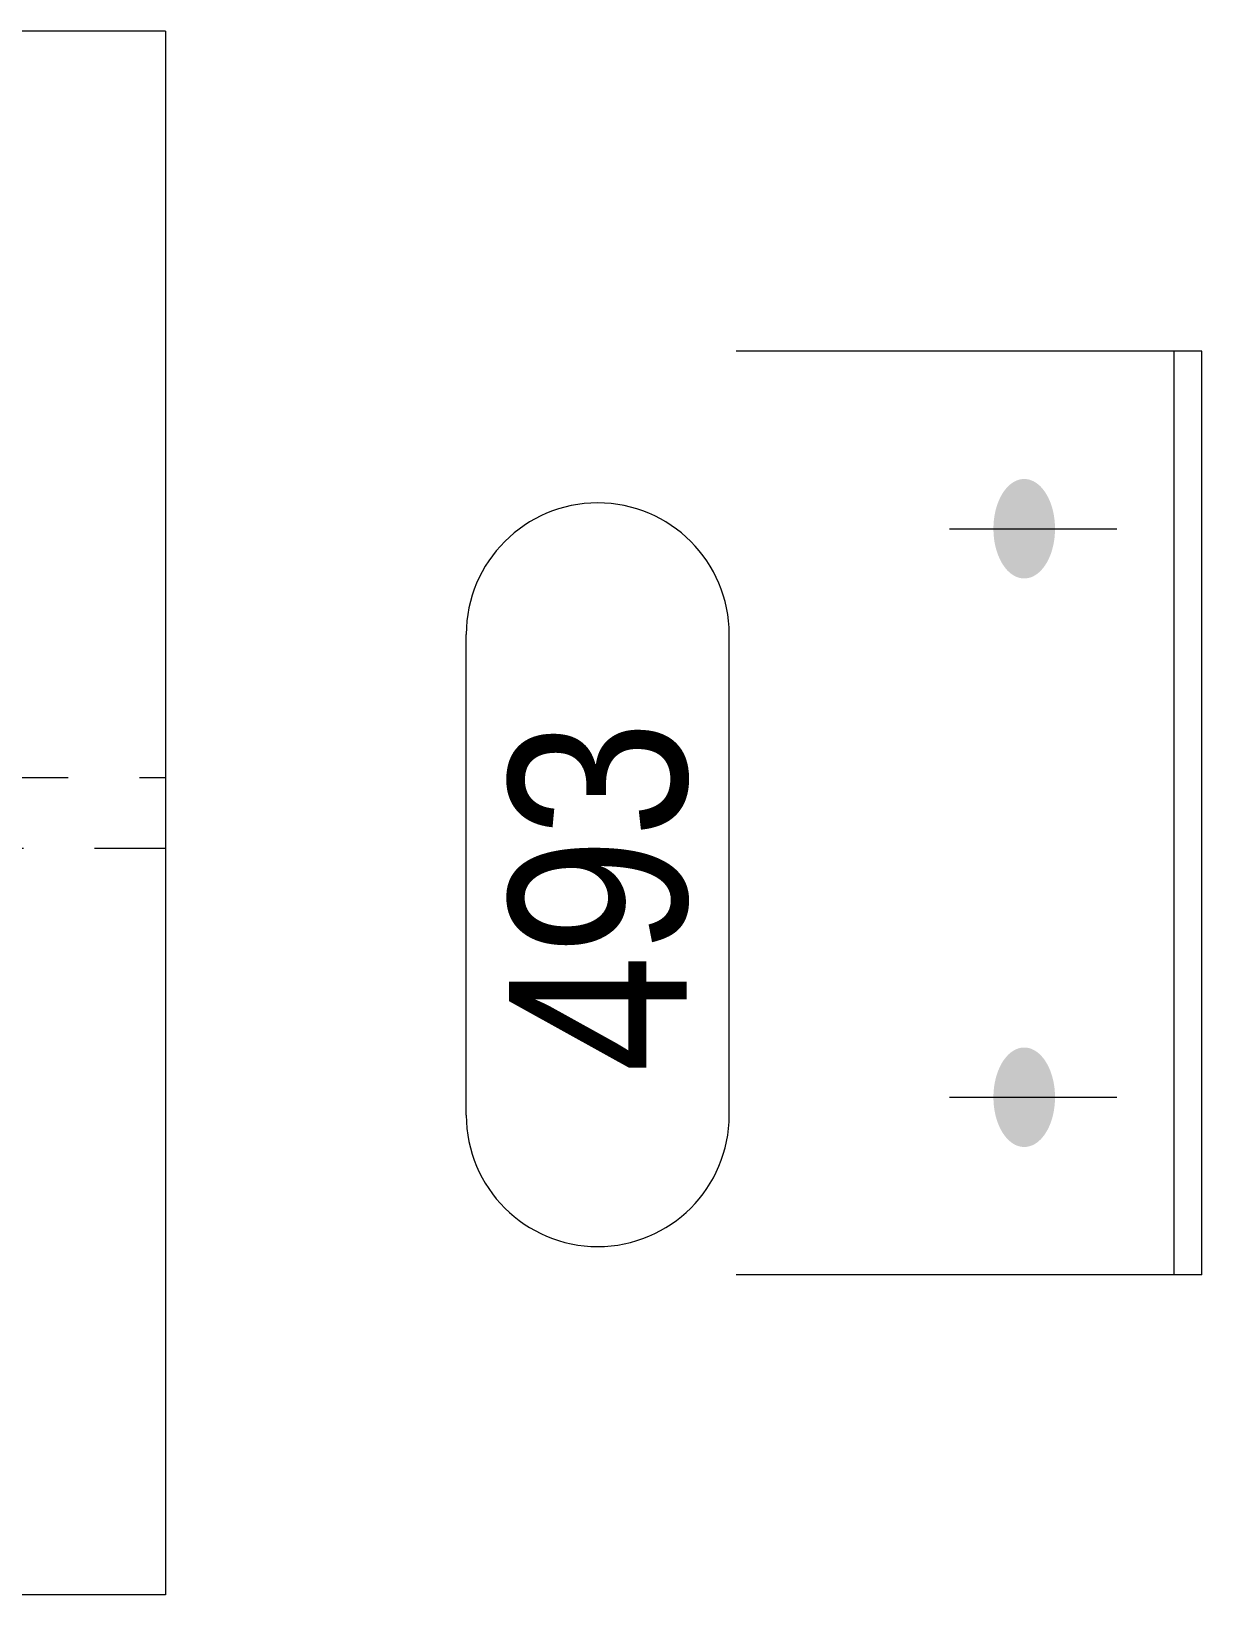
# Model space of a CAD drawing. Header units: millimetres. Extents: x 2 to 579, y 1 to 825.
# Drawn here: x 342.85 to 359.32, y 778.49 to 800.49 of the extents above; entities that cross this region are included whole.
import ezdxf

# ---------------------------------------------------------------- set-up
doc = ezdxf.new("R2010")
doc.units = ezdxf.units.MM
doc.linetypes.add('XKITLINE00', pattern=[0])
doc.linetypes.add('XKITLINE01', pattern=[4, 1, -1, 1, -1])
for name, color, linetype, lineweight in [('Bolt', 3, 'Continuous', 0), ('Part', 2, 'Continuous', 0), ('PartMark', 7, 'Continuous', 0)]:
    doc.layers.add(name, color=color, linetype=linetype, lineweight=lineweight)
doc.styles.add('ARIAL', font='ARIAL.TTF')

# ---------------------------------------------------------------- blocks, each defined once
blk = doc.blocks.new('*A54')
at = {"layer": 'Bolt'}
blk.add_hatch(color=3, dxfattribs=at).paths.add_polyline_path([(357.259, 793.455), (357.257, 793.421), (357.255, 793.387), (357.251, 793.353), (357.246, 793.319), (357.241, 793.286), (357.234, 793.253), (357.226, 793.221), (357.218, 793.19), (357.208, 793.159), (357.198, 793.129), (357.186, 793.1), (357.174, 793.072), (357.161, 793.045), (357.147, 793.019), (357.132, 792.994), (357.117, 792.971), (357.101, 792.948), (357.084, 792.927), (357.067, 792.907), (357.049, 792.889), (357.03, 792.872), (357.011, 792.856), (356.992, 792.843), (356.972, 792.83), (356.952, 792.819), (356.931, 792.81), (356.91, 792.803), (356.889, 792.797), (356.868, 792.793), (356.847, 792.79), (356.826, 792.789), (356.805, 792.79), (356.783, 792.793), (356.762, 792.797), (356.741, 792.803), (356.721, 792.81), (356.7, 792.819), (356.68, 792.83), (356.66, 792.843), (356.641, 792.856), (356.622, 792.872), (356.603, 792.889), (356.585, 792.907), (356.568, 792.927), (356.551, 792.948), (356.535, 792.971), (356.519, 792.994), (356.505, 793.019), (356.491, 793.045), (356.478, 793.072), (356.466, 793.1), (356.454, 793.129), (356.444, 793.159), (356.434, 793.19), (356.425, 793.221), (356.418, 793.253), (356.411, 793.286), (356.405, 793.319), (356.401, 793.353), (356.397, 793.387), (356.395, 793.421), (356.393, 793.455), (356.392, 793.489), (356.393, 793.524), (356.395, 793.558), (356.397, 793.592), (356.401, 793.626), (356.405, 793.659), (356.411, 793.692), (356.418, 793.725), (356.425, 793.757), (356.434, 793.789), (356.444, 793.819), (356.454, 793.849), (356.466, 793.878), (356.478, 793.906), (356.491, 793.933), (356.505, 793.959), (356.519, 793.984), (356.535, 794.008), (356.551, 794.03), (356.568, 794.051), (356.585, 794.071), (356.603, 794.09), (356.622, 794.107), (356.641, 794.122), (356.66, 794.136), (356.68, 794.148), (356.7, 794.159), (356.721, 794.168), (356.741, 794.176), (356.762, 794.182), (356.783, 794.186), (356.805, 794.188), (356.826, 794.189), (356.847, 794.188), (356.868, 794.186), (356.889, 794.182), (356.91, 794.176), (356.931, 794.168), (356.952, 794.159), (356.972, 794.148), (356.992, 794.136), (357.011, 794.122), (357.03, 794.107), (357.049, 794.09), (357.067, 794.071), (357.084, 794.051), (357.101, 794.03), (357.117, 794.008), (357.132, 793.984), (357.147, 793.959), (357.161, 793.933), (357.174, 793.906), (357.186, 793.878), (357.198, 793.849), (357.208, 793.819), (357.218, 793.789), (357.226, 793.757), (357.234, 793.725), (357.241, 793.692), (357.246, 793.659), (357.251, 793.626), (357.255, 793.592), (357.257, 793.558), (357.259, 793.524), (357.259, 793.489)], flags=17)
at = {"layer": 'Bolt', "color": 3, "linetype": 'XKITLINE00', "lineweight": 0}
blk.add_line((355.773, 793.489), (358.129, 793.489), dxfattribs=at)
blk = doc.blocks.new('*A55')
at = {"layer": 'Bolt'}
blk.add_hatch(color=3, dxfattribs=at).paths.add_polyline_path([(357.259, 785.455), (357.257, 785.421), (357.255, 785.387), (357.251, 785.353), (357.246, 785.319), (357.241, 785.286), (357.234, 785.253), (357.226, 785.221), (357.218, 785.19), (357.208, 785.159), (357.198, 785.129), (357.186, 785.1), (357.174, 785.072), (357.161, 785.045), (357.147, 785.019), (357.132, 784.994), (357.117, 784.971), (357.101, 784.948), (357.084, 784.927), (357.067, 784.907), (357.049, 784.889), (357.03, 784.872), (357.011, 784.856), (356.992, 784.843), (356.972, 784.83), (356.952, 784.819), (356.931, 784.81), (356.91, 784.803), (356.889, 784.797), (356.868, 784.793), (356.847, 784.79), (356.826, 784.789), (356.805, 784.79), (356.783, 784.793), (356.762, 784.797), (356.741, 784.803), (356.721, 784.81), (356.7, 784.819), (356.68, 784.83), (356.66, 784.843), (356.641, 784.856), (356.622, 784.872), (356.603, 784.889), (356.585, 784.907), (356.568, 784.927), (356.551, 784.948), (356.535, 784.971), (356.519, 784.994), (356.505, 785.019), (356.491, 785.045), (356.478, 785.072), (356.466, 785.1), (356.454, 785.129), (356.444, 785.159), (356.434, 785.19), (356.425, 785.221), (356.418, 785.253), (356.411, 785.286), (356.405, 785.319), (356.401, 785.353), (356.397, 785.387), (356.395, 785.421), (356.393, 785.455), (356.392, 785.489), (356.393, 785.524), (356.395, 785.558), (356.397, 785.592), (356.401, 785.626), (356.405, 785.659), (356.411, 785.692), (356.418, 785.725), (356.425, 785.757), (356.434, 785.789), (356.444, 785.819), (356.454, 785.849), (356.466, 785.878), (356.478, 785.906), (356.491, 785.933), (356.505, 785.959), (356.519, 785.984), (356.535, 786.008), (356.551, 786.03), (356.568, 786.051), (356.585, 786.071), (356.603, 786.09), (356.622, 786.107), (356.641, 786.122), (356.66, 786.136), (356.68, 786.148), (356.7, 786.159), (356.721, 786.168), (356.741, 786.176), (356.762, 786.182), (356.783, 786.186), (356.805, 786.188), (356.826, 786.189), (356.847, 786.188), (356.868, 786.186), (356.889, 786.182), (356.91, 786.176), (356.931, 786.168), (356.952, 786.159), (356.972, 786.148), (356.992, 786.136), (357.011, 786.122), (357.03, 786.107), (357.049, 786.09), (357.067, 786.071), (357.084, 786.051), (357.101, 786.03), (357.117, 786.008), (357.132, 785.984), (357.147, 785.959), (357.161, 785.933), (357.174, 785.906), (357.186, 785.878), (357.198, 785.849), (357.208, 785.819), (357.218, 785.789), (357.226, 785.757), (357.234, 785.725), (357.241, 785.692), (357.246, 785.659), (357.251, 785.626), (357.255, 785.592), (357.257, 785.558), (357.259, 785.524), (357.259, 785.489)], flags=17)
at = {"layer": 'Bolt', "color": 3, "linetype": 'XKITLINE00', "lineweight": 0}
blk.add_line((355.773, 785.489), (358.129, 785.489), dxfattribs=at)
blk = doc.blocks.new('*A56')
at = {"layer": 'Part', "color": 2, "linetype": 'XKITLINE00', "lineweight": 0}
for p, q in [((344.745, 800.489), (211.743, 800.489)), ((344.745, 800.489), (344.745, 778.489)), ((344.745, 778.489), (211.743, 778.489))]:
    blk.add_line(p, q, dxfattribs=at)
blk = doc.blocks.new('*A59')
at = {"layer": 'Part', "color": 2, "linetype": 'XKITLINE00', "lineweight": 0}
for p, q in [((359.323, 795.989), (352.775, 795.989)), ((358.931, 795.989), (358.931, 782.989)), ((359.323, 782.989), (359.323, 795.989)), ((359.323, 782.989), (352.775, 782.989))]:
    blk.add_line(p, q, dxfattribs=at)
blk = doc.blocks.new('*A60')
at = {"layer": 'Part', "color": 7, "linetype": 'XKITLINE01', "lineweight": 0}
for p, q in [((328.375, 789.989), (328.454, 789.989)), ((328.375, 788.989), (328.375, 789.989)), ((328.375, 789.989), (344.745, 789.989)), ((331.391, 788.989), (331.391, 789.989)), ((333.82, 788.989), (333.82, 789.989)), ((344.745, 789.989), (344.745, 788.989)), ((344.745, 788.989), (328.375, 788.989))]:
    blk.add_line(p, q, dxfattribs=at)
blk = doc.blocks.new('*A181')
at = {"layer": 'PartMark', "color": 7, "linetype": 'XKITLINE00', "lineweight": 0}
for p, q in [((348.975, 785.239), (348.975, 792.002)), ((352.675, 785.239), (352.675, 792.002))]:
    blk.add_line(p, q, dxfattribs=at)
for centre, start, end in [((350.825, 792.002), 0, 180), ((350.825, 785.239), 180, 0)]:
    blk.add_arc(centre, 1.85, start, end, dxfattribs=at)
at = {"layer": 'PartMark', "color": 3, "style": 'ARIAL', "width": 0.85}
blk.add_text('493', height=2.5, rotation=90.0002, dxfattribs=at).set_placement((352.075, 785.839))

msp = doc.modelspace()

# ---------------------------------------------------------------- block references
at = {"lineweight": 0}
for name in ['*A56', '*A59', '*A54', '*A181', '*A60', '*A55']:
    msp.add_blockref(name, (0, 0), dxfattribs=at)

doc.saveas('drawing.dxf')
